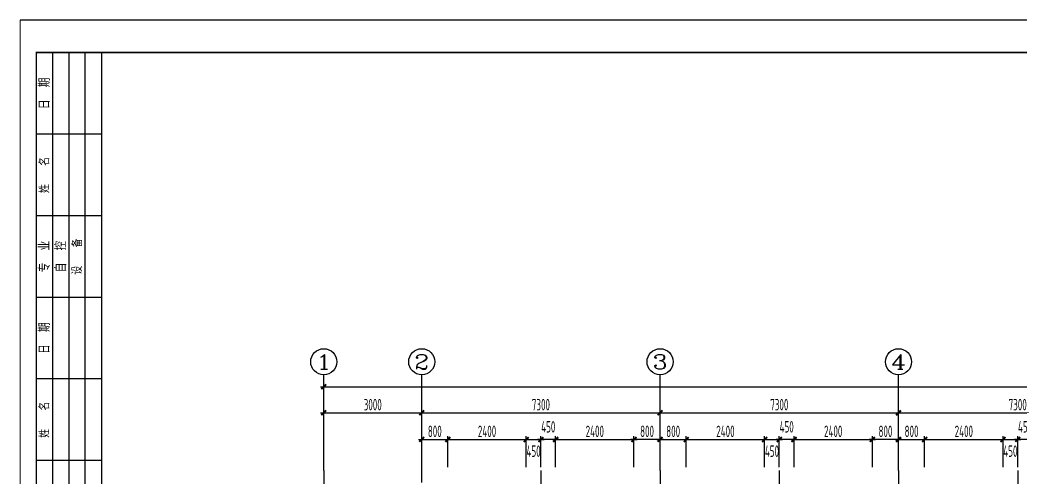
# Model space of a CAD drawing. Extents: x -472319 to -112444, y -516749 to -5704.
# Drawn here: x -311995 to -281344, y -106511 to -92475 of the extents above; entities that cross this region are included whole.
import ezdxf
from ezdxf.enums import TextEntityAlignment as Align

# ---------------------------------------------------------------- set-up
doc = ezdxf.new("R2010")
doc.units = 0
doc.header["$LTSCALE"] = 100
doc.header["$MEASUREMENT"] = 0
doc.linetypes.add('CENTER', pattern=[2, 1.25, -0.25, 0.25, -0.25])
doc.linetypes.add('DOTE', pattern=[2.42, 2, -0.2, 0.02, -0.2])
for name, color, linetype in [('1301', 24, 'Continuous'), ('AXIS', 3, 'Continuous'), ('AXIS_TEXT', 7, 'Continuous'), ('DOTE', 1, 'CENTER'), ('FRAME', 3, 'Continuous'), ('填充', 8, 'Continuous')]:
    doc.layers.add(name, color=color, linetype=linetype)
doc.styles.add('_TCH_AXIS', font='COMPLEX', dxfattribs={"bigfont": 'GBCBIG'})
doc.styles.add('COMPLEX', font='COMPLEX')
doc.styles.add('dxfs', font='txt.shx', dxfattribs={"width": 0.7, "bigfont": 'dxfs.shx'})
doc.styles.add('HZ', font='tssdeng.shx', dxfattribs={"width": 0.6, "height": 350, "bigfont": 'a.shx'})
doc.dimstyles.new('DIMN', dxfattribs={"dimtxt": 350, "dimasz": 150, "dimexe": 100, "dimexo": 100, "dimgap": 75, "dimtad": 1, "dimdec": 0, "dimzin": 0, "dimdsep": 46, "dimtxsty": 'HZ', "dimblk": 'ARCHTICK', "dimcen": 0.09, "dimdle": 100, "dimclrd": 3, "dimclre": 3, "dimclrt": 7, "dimazin": 2, "dimtfac": 1, "dimtdec": 0, "dimtmove": 2, "dimatfit": 3, "dimldrblk": 'ARCHTICK', "dimfxl": 1, "dimtolj": 1, "dimtzin": 0, "dimarcsym": 0})

# ---------------------------------------------------------------- blocks, each defined once
blk = doc.blocks.new('_ArchTick')
at = {"color": 0, "linetype": 'ByBlock', "const_width": 0.4}
blk.add_lwpolyline([(-0.5, -0.5), (0.5, 0.5)], dxfattribs=at)
blk = doc.blocks.new('*D745')
at = {"layer": 'AXIS', "color": 3, "lineweight": -2, "transparency": 16777216}
for p, q in [((-302794, -104513), (-299594, -104513)), ((-302694, -106179), (-302694, -104413)), ((-299694, -106179), (-299694, -104413))]:
    blk.add_line(p, q, dxfattribs=at)
at = {"layer": 'Defpoints', "color": 0, "transparency": 16777216}
for p in [(-299694, -104513), (-302694, -106279), (-299694, -106279)]:
    blk.add_point(p, dxfattribs=at)
at = {"layer": 'AXIS', "color": 3, "lineweight": -2, "transparency": 16777216, "xscale": 150, "yscale": 150, "zscale": 150, "rotation": 180}
blk.add_blockref('_ArchTick', (-302694, -104513), dxfattribs=at)
at = {"layer": 'AXIS', "color": 3, "lineweight": -2, "transparency": 16777216, "xscale": 150, "yscale": 150, "zscale": 150}
blk.add_blockref('_ArchTick', (-299694, -104513), dxfattribs=at)
at = {"layer": 'AXIS', "color": 7, "transparency": 16777216, "insert": (-301194, -104263), "char_height": 350, "attachment_point": 5, "style": 'HZ'}
blk.add_mtext('\\A1;3000', dxfattribs=at)
blk = doc.blocks.new('*D746')
at = {"layer": 'AXIS', "color": 3, "lineweight": -2, "transparency": 16777216}
for p, q in [((-299794, -104513), (-292294, -104513)), ((-299694, -106179), (-299694, -104413)), ((-292394, -106179), (-292394, -104413))]:
    blk.add_line(p, q, dxfattribs=at)
at = {"layer": 'Defpoints', "color": 0, "transparency": 16777216}
for p in [(-292394, -104513), (-299694, -106279), (-292394, -106279)]:
    blk.add_point(p, dxfattribs=at)
at = {"layer": 'AXIS', "color": 3, "lineweight": -2, "transparency": 16777216, "xscale": 150, "yscale": 150, "zscale": 150, "rotation": 180}
blk.add_blockref('_ArchTick', (-299694, -104513), dxfattribs=at)
at = {"layer": 'AXIS', "color": 3, "lineweight": -2, "transparency": 16777216, "xscale": 150, "yscale": 150, "zscale": 150}
blk.add_blockref('_ArchTick', (-292394, -104513), dxfattribs=at)
at = {"layer": 'AXIS', "color": 7, "transparency": 16777216, "insert": (-296044, -104263), "char_height": 350, "attachment_point": 5, "style": 'HZ'}
blk.add_mtext('\\A1;7300', dxfattribs=at)
blk = doc.blocks.new('*D747')
at = {"layer": 'AXIS', "color": 3, "lineweight": -2, "transparency": 16777216}
for p, q in [((-292494, -104513), (-284994, -104513)), ((-292394, -106179), (-292394, -104413)), ((-285094, -106179), (-285094, -104413))]:
    blk.add_line(p, q, dxfattribs=at)
at = {"layer": 'Defpoints', "color": 0, "transparency": 16777216}
for p in [(-285094, -104513), (-292394, -106279), (-285094, -106279)]:
    blk.add_point(p, dxfattribs=at)
at = {"layer": 'AXIS', "color": 3, "lineweight": -2, "transparency": 16777216, "xscale": 150, "yscale": 150, "zscale": 150, "rotation": 180}
blk.add_blockref('_ArchTick', (-292394, -104513), dxfattribs=at)
at = {"layer": 'AXIS', "color": 3, "lineweight": -2, "transparency": 16777216, "xscale": 150, "yscale": 150, "zscale": 150}
blk.add_blockref('_ArchTick', (-285094, -104513), dxfattribs=at)
at = {"layer": 'AXIS', "color": 7, "transparency": 16777216, "insert": (-288744, -104263), "char_height": 350, "attachment_point": 5, "style": 'HZ'}
blk.add_mtext('\\A1;7300', dxfattribs=at)
blk = doc.blocks.new('*D748')
at = {"layer": 'AXIS', "color": 3, "lineweight": -2, "transparency": 16777216}
for p, q in [((-285194, -104513), (-277694, -104513)), ((-285094, -106179), (-285094, -104413)), ((-277794, -106179), (-277794, -104413))]:
    blk.add_line(p, q, dxfattribs=at)
at = {"layer": 'Defpoints', "color": 0, "transparency": 16777216}
for p in [(-277794, -104513), (-285094, -106279), (-277794, -106279)]:
    blk.add_point(p, dxfattribs=at)
at = {"layer": 'AXIS', "color": 3, "lineweight": -2, "transparency": 16777216, "xscale": 150, "yscale": 150, "zscale": 150, "rotation": 180}
blk.add_blockref('_ArchTick', (-285094, -104513), dxfattribs=at)
at = {"layer": 'AXIS', "color": 3, "lineweight": -2, "transparency": 16777216, "xscale": 150, "yscale": 150, "zscale": 150}
blk.add_blockref('_ArchTick', (-277794, -104513), dxfattribs=at)
at = {"layer": 'AXIS', "color": 7, "transparency": 16777216, "insert": (-281444, -104263), "char_height": 350, "attachment_point": 5, "style": 'HZ'}
blk.add_mtext('\\A1;7300', dxfattribs=at)
blk = doc.blocks.new('*D755')
at = {"layer": 'AXIS', "color": 3, "lineweight": -2, "transparency": 16777216}
for p, q in [((-302794, -103713), (-242794, -103713)), ((-302694, -106179), (-302694, -103613)), ((-242894, -106179), (-242894, -103613))]:
    blk.add_line(p, q, dxfattribs=at)
at = {"layer": 'Defpoints', "color": 0, "transparency": 16777216}
for p in [(-242894, -103713), (-302694, -106279), (-242894, -106279)]:
    blk.add_point(p, dxfattribs=at)
at = {"layer": 'AXIS', "color": 3, "lineweight": -2, "transparency": 16777216, "xscale": 150, "yscale": 150, "zscale": 150, "rotation": 180}
blk.add_blockref('_ArchTick', (-302694, -103713), dxfattribs=at)
at = {"layer": 'AXIS', "color": 3, "lineweight": -2, "transparency": 16777216, "xscale": 150, "yscale": 150, "zscale": 150}
blk.add_blockref('_ArchTick', (-242894, -103713), dxfattribs=at)
at = {"layer": 'AXIS', "color": 7, "transparency": 16777216, "insert": (-272794, -103463), "char_height": 350, "attachment_point": 5, "style": 'HZ'}
blk.add_mtext('\\A1;59800', dxfattribs=at)
blk = doc.blocks.new('_AXISO')
blk.add_circle((0, 0), 0.5)
at = {"layer": 'AXIS_TEXT', "style": 'COMPLEX', "width": 1.041667}
blk.add_attdef('A', text='', height=0.56, dxfattribs=at).set_placement((-0.25, -0.28), (0.25, -0.28), align=Align.FIT)
blk = doc.blocks.new('*D822')
at = {"layer": '1301', "color": 3, "lineweight": -2, "transparency": 16777216}
for p, q in [((-280894, -105330), (-281544, -105330)), ((-281444, -106179), (-281444, -105230)), ((-280994, -106179), (-280994, -105230))]:
    blk.add_line(p, q, dxfattribs=at)
at = {"layer": 'Defpoints', "color": 0, "transparency": 16777216}
for p in [(-281444, -105330), (-281444, -106279), (-280994, -106279)]:
    blk.add_point(p, dxfattribs=at)
at = {"layer": '1301', "color": 3, "lineweight": -2, "transparency": 16777216, "xscale": 150, "yscale": 150, "zscale": 150, "rotation": 180}
blk.add_blockref('_ArchTick', (-281444, -105330), dxfattribs=at)
at = {"layer": '1301', "color": 3, "lineweight": -2, "transparency": 16777216, "xscale": 150, "yscale": 150, "zscale": 150}
blk.add_blockref('_ArchTick', (-280994, -105330), dxfattribs=at)
at = {"layer": '1301', "color": 7, "transparency": 16777216, "insert": (-281219, -104943), "char_height": 350, "attachment_point": 5, "style": 'HZ'}
blk.add_mtext('\\A1;450', dxfattribs=at)
blk = doc.blocks.new('*D823')
at = {"layer": '1301', "color": 3, "lineweight": -2, "transparency": 16777216}
for p, q in [((-284394, -105330), (-281794, -105330)), ((-284294, -106179), (-284294, -105230)), ((-281894, -106179), (-281894, -105230))]:
    blk.add_line(p, q, dxfattribs=at)
at = {"layer": 'Defpoints', "color": 0, "transparency": 16777216}
for p in [(-281894, -105330), (-284294, -106279), (-281894, -106279)]:
    blk.add_point(p, dxfattribs=at)
at = {"layer": '1301', "color": 3, "lineweight": -2, "transparency": 16777216, "xscale": 150, "yscale": 150, "zscale": 150, "rotation": 180}
blk.add_blockref('_ArchTick', (-284294, -105330), dxfattribs=at)
at = {"layer": '1301', "color": 3, "lineweight": -2, "transparency": 16777216, "xscale": 150, "yscale": 150, "zscale": 150}
blk.add_blockref('_ArchTick', (-281894, -105330), dxfattribs=at)
at = {"layer": '1301', "color": 7, "transparency": 16777216, "insert": (-283094, -105080), "char_height": 350, "attachment_point": 5, "style": 'HZ'}
blk.add_mtext('\\A1;2400', dxfattribs=at)
blk = doc.blocks.new('*D824')
at = {"layer": '1301', "color": 3, "lineweight": -2, "transparency": 16777216}
for p, q in [((-285194, -105330), (-284194, -105330)), ((-285094, -106179), (-285094, -105230)), ((-284294, -106179), (-284294, -105230))]:
    blk.add_line(p, q, dxfattribs=at)
at = {"layer": 'Defpoints', "color": 0, "transparency": 16777216}
for p in [(-284294, -105330), (-285094, -106279), (-284294, -106279)]:
    blk.add_point(p, dxfattribs=at)
at = {"layer": '1301', "color": 3, "lineweight": -2, "transparency": 16777216, "xscale": 150, "yscale": 150, "zscale": 150, "rotation": 180}
blk.add_blockref('_ArchTick', (-285094, -105330), dxfattribs=at)
at = {"layer": '1301', "color": 3, "lineweight": -2, "transparency": 16777216, "xscale": 150, "yscale": 150, "zscale": 150}
blk.add_blockref('_ArchTick', (-284294, -105330), dxfattribs=at)
at = {"layer": '1301', "color": 7, "transparency": 16777216, "insert": (-284694, -105080), "char_height": 350, "attachment_point": 5, "style": 'HZ'}
blk.add_mtext('\\A1;800', dxfattribs=at)
blk = doc.blocks.new('*D825')
at = {"layer": '1301', "color": 3, "lineweight": -2, "transparency": 16777216}
for p, q in [((-281994, -105330), (-281344, -105330)), ((-281894, -106179), (-281894, -105230)), ((-281444, -106179), (-281444, -105230))]:
    blk.add_line(p, q, dxfattribs=at)
at = {"layer": 'Defpoints', "color": 0, "transparency": 16777216}
for p in [(-281444, -105330), (-281894, -106279), (-281444, -106279)]:
    blk.add_point(p, dxfattribs=at)
at = {"layer": '1301', "color": 3, "lineweight": -2, "transparency": 16777216, "xscale": 150, "yscale": 150, "zscale": 150, "rotation": 180}
blk.add_blockref('_ArchTick', (-281894, -105330), dxfattribs=at)
at = {"layer": '1301', "color": 3, "lineweight": -2, "transparency": 16777216, "xscale": 150, "yscale": 150, "zscale": 150}
blk.add_blockref('_ArchTick', (-281444, -105330), dxfattribs=at)
at = {"layer": '1301', "color": 7, "transparency": 16777216, "insert": (-281669, -105688), "char_height": 350, "attachment_point": 5, "style": 'HZ'}
blk.add_mtext('\\A1;450', dxfattribs=at)
blk = doc.blocks.new('*D838')
at = {"layer": '1301', "color": 3, "lineweight": -2, "transparency": 16777216}
for p, q in [((-284994, -105331), (-285994, -105331)), ((-285894, -106179), (-285894, -105231)), ((-285094, -106179), (-285094, -105231))]:
    blk.add_line(p, q, dxfattribs=at)
at = {"layer": 'Defpoints', "color": 0, "transparency": 16777216}
for p in [(-285894, -105331), (-285894, -106279), (-285094, -106279)]:
    blk.add_point(p, dxfattribs=at)
at = {"layer": '1301', "color": 3, "lineweight": -2, "transparency": 16777216, "xscale": 150, "yscale": 150, "zscale": 150, "rotation": 180}
blk.add_blockref('_ArchTick', (-285894, -105331), dxfattribs=at)
at = {"layer": '1301', "color": 3, "lineweight": -2, "transparency": 16777216, "xscale": 150, "yscale": 150, "zscale": 150}
blk.add_blockref('_ArchTick', (-285094, -105331), dxfattribs=at)
at = {"layer": '1301', "color": 7, "transparency": 16777216, "insert": (-285494, -105081), "char_height": 350, "attachment_point": 5, "style": 'HZ'}
blk.add_mtext('\\A1;800', dxfattribs=at)
blk = doc.blocks.new('*D839')
at = {"layer": '1301', "color": 3, "lineweight": -2, "transparency": 16777216}
for p, q in [((-288194, -105331), (-288844, -105331)), ((-288744, -106179), (-288744, -105231)), ((-288294, -106179), (-288294, -105231))]:
    blk.add_line(p, q, dxfattribs=at)
at = {"layer": 'Defpoints', "color": 0, "transparency": 16777216}
for p in [(-288744, -105331), (-288744, -106279), (-288294, -106279)]:
    blk.add_point(p, dxfattribs=at)
at = {"layer": '1301', "color": 3, "lineweight": -2, "transparency": 16777216, "xscale": 150, "yscale": 150, "zscale": 150, "rotation": 180}
blk.add_blockref('_ArchTick', (-288744, -105331), dxfattribs=at)
at = {"layer": '1301', "color": 3, "lineweight": -2, "transparency": 16777216, "xscale": 150, "yscale": 150, "zscale": 150}
blk.add_blockref('_ArchTick', (-288294, -105331), dxfattribs=at)
at = {"layer": '1301', "color": 7, "transparency": 16777216, "insert": (-288519, -104943), "char_height": 350, "attachment_point": 5, "style": 'HZ'}
blk.add_mtext('\\A1;450', dxfattribs=at)
blk = doc.blocks.new('*D840')
at = {"layer": '1301', "color": 3, "lineweight": -2, "transparency": 16777216}
for p, q in [((-291694, -105331), (-289094, -105331)), ((-291594, -106179), (-291594, -105231)), ((-289194, -106179), (-289194, -105231))]:
    blk.add_line(p, q, dxfattribs=at)
at = {"layer": 'Defpoints', "color": 0, "transparency": 16777216}
for p in [(-289194, -105331), (-291594, -106279), (-289194, -106279)]:
    blk.add_point(p, dxfattribs=at)
at = {"layer": '1301', "color": 3, "lineweight": -2, "transparency": 16777216, "xscale": 150, "yscale": 150, "zscale": 150, "rotation": 180}
blk.add_blockref('_ArchTick', (-291594, -105331), dxfattribs=at)
at = {"layer": '1301', "color": 3, "lineweight": -2, "transparency": 16777216, "xscale": 150, "yscale": 150, "zscale": 150}
blk.add_blockref('_ArchTick', (-289194, -105331), dxfattribs=at)
at = {"layer": '1301', "color": 7, "transparency": 16777216, "insert": (-290394, -105081), "char_height": 350, "attachment_point": 5, "style": 'HZ'}
blk.add_mtext('\\A1;2400', dxfattribs=at)
blk = doc.blocks.new('*D841')
at = {"layer": '1301', "color": 3, "lineweight": -2, "transparency": 16777216}
for p, q in [((-292494, -105331), (-291494, -105331)), ((-292394, -106179), (-292394, -105231)), ((-291594, -106179), (-291594, -105231))]:
    blk.add_line(p, q, dxfattribs=at)
at = {"layer": 'Defpoints', "color": 0, "transparency": 16777216}
for p in [(-291594, -105331), (-292394, -106279), (-291594, -106279)]:
    blk.add_point(p, dxfattribs=at)
at = {"layer": '1301', "color": 3, "lineweight": -2, "transparency": 16777216, "xscale": 150, "yscale": 150, "zscale": 150, "rotation": 180}
blk.add_blockref('_ArchTick', (-292394, -105331), dxfattribs=at)
at = {"layer": '1301', "color": 3, "lineweight": -2, "transparency": 16777216, "xscale": 150, "yscale": 150, "zscale": 150}
blk.add_blockref('_ArchTick', (-291594, -105331), dxfattribs=at)
at = {"layer": '1301', "color": 7, "transparency": 16777216, "insert": (-291994, -105081), "char_height": 350, "attachment_point": 5, "style": 'HZ'}
blk.add_mtext('\\A1;800', dxfattribs=at)
blk = doc.blocks.new('*D842')
at = {"layer": '1301', "color": 3, "lineweight": -2, "transparency": 16777216}
for p, q in [((-289294, -105331), (-288644, -105331)), ((-289194, -106179), (-289194, -105231)), ((-288744, -106179), (-288744, -105231))]:
    blk.add_line(p, q, dxfattribs=at)
at = {"layer": 'Defpoints', "color": 0, "transparency": 16777216}
for p in [(-288744, -105331), (-289194, -106279), (-288744, -106279)]:
    blk.add_point(p, dxfattribs=at)
at = {"layer": '1301', "color": 3, "lineweight": -2, "transparency": 16777216, "xscale": 150, "yscale": 150, "zscale": 150, "rotation": 180}
blk.add_blockref('_ArchTick', (-289194, -105331), dxfattribs=at)
at = {"layer": '1301', "color": 3, "lineweight": -2, "transparency": 16777216, "xscale": 150, "yscale": 150, "zscale": 150}
blk.add_blockref('_ArchTick', (-288744, -105331), dxfattribs=at)
at = {"layer": '1301', "color": 7, "transparency": 16777216, "insert": (-288969, -105689), "char_height": 350, "attachment_point": 5, "style": 'HZ'}
blk.add_mtext('\\A1;450', dxfattribs=at)
blk = doc.blocks.new('*D843')
at = {"layer": '1301', "color": 3, "lineweight": -2, "transparency": 16777216}
for p, q in [((-292294, -105331), (-293294, -105331)), ((-293194, -106179), (-293194, -105231)), ((-292394, -106179), (-292394, -105231))]:
    blk.add_line(p, q, dxfattribs=at)
at = {"layer": 'Defpoints', "color": 0, "transparency": 16777216}
for p in [(-293194, -105331), (-293194, -106279), (-292394, -106279)]:
    blk.add_point(p, dxfattribs=at)
at = {"layer": '1301', "color": 3, "lineweight": -2, "transparency": 16777216, "xscale": 150, "yscale": 150, "zscale": 150, "rotation": 180}
blk.add_blockref('_ArchTick', (-293194, -105331), dxfattribs=at)
at = {"layer": '1301', "color": 3, "lineweight": -2, "transparency": 16777216, "xscale": 150, "yscale": 150, "zscale": 150}
blk.add_blockref('_ArchTick', (-292394, -105331), dxfattribs=at)
at = {"layer": '1301', "color": 7, "transparency": 16777216, "insert": (-292794, -105081), "char_height": 350, "attachment_point": 5, "style": 'HZ'}
blk.add_mtext('\\A1;800', dxfattribs=at)
blk = doc.blocks.new('*D844')
at = {"layer": '1301', "color": 3, "lineweight": -2, "transparency": 16777216}
for p, q in [((-295494, -105331), (-296144, -105331)), ((-296044, -106179), (-296044, -105231)), ((-295594, -106179), (-295594, -105231))]:
    blk.add_line(p, q, dxfattribs=at)
at = {"layer": 'Defpoints', "color": 0, "transparency": 16777216}
for p in [(-296044, -105331), (-296044, -106279), (-295594, -106279)]:
    blk.add_point(p, dxfattribs=at)
at = {"layer": '1301', "color": 3, "lineweight": -2, "transparency": 16777216, "xscale": 150, "yscale": 150, "zscale": 150, "rotation": 180}
blk.add_blockref('_ArchTick', (-296044, -105331), dxfattribs=at)
at = {"layer": '1301', "color": 3, "lineweight": -2, "transparency": 16777216, "xscale": 150, "yscale": 150, "zscale": 150}
blk.add_blockref('_ArchTick', (-295594, -105331), dxfattribs=at)
at = {"layer": '1301', "color": 7, "transparency": 16777216, "insert": (-295819, -104943), "char_height": 350, "attachment_point": 5, "style": 'HZ'}
blk.add_mtext('\\A1;450', dxfattribs=at)
blk = doc.blocks.new('*D845')
at = {"layer": '1301', "color": 3, "lineweight": -2, "transparency": 16777216}
for p, q in [((-298994, -105331), (-296394, -105331)), ((-298894, -106179), (-298894, -105231)), ((-296494, -106179), (-296494, -105231))]:
    blk.add_line(p, q, dxfattribs=at)
at = {"layer": 'Defpoints', "color": 0, "transparency": 16777216}
for p in [(-296494, -105331), (-298894, -106279), (-296494, -106279)]:
    blk.add_point(p, dxfattribs=at)
at = {"layer": '1301', "color": 3, "lineweight": -2, "transparency": 16777216, "xscale": 150, "yscale": 150, "zscale": 150, "rotation": 180}
blk.add_blockref('_ArchTick', (-298894, -105331), dxfattribs=at)
at = {"layer": '1301', "color": 3, "lineweight": -2, "transparency": 16777216, "xscale": 150, "yscale": 150, "zscale": 150}
blk.add_blockref('_ArchTick', (-296494, -105331), dxfattribs=at)
at = {"layer": '1301', "color": 7, "transparency": 16777216, "insert": (-297694, -105081), "char_height": 350, "attachment_point": 5, "style": 'HZ'}
blk.add_mtext('\\A1;2400', dxfattribs=at)
blk = doc.blocks.new('*D846')
at = {"layer": '1301', "color": 3, "lineweight": -2, "transparency": 16777216}
for p, q in [((-299794, -105331), (-298794, -105331)), ((-299694, -106179), (-299694, -105231)), ((-298894, -106179), (-298894, -105231))]:
    blk.add_line(p, q, dxfattribs=at)
at = {"layer": 'Defpoints', "color": 0, "transparency": 16777216}
for p in [(-298894, -105331), (-299694, -106279), (-298894, -106279)]:
    blk.add_point(p, dxfattribs=at)
at = {"layer": '1301', "color": 3, "lineweight": -2, "transparency": 16777216, "xscale": 150, "yscale": 150, "zscale": 150, "rotation": 180}
blk.add_blockref('_ArchTick', (-299694, -105331), dxfattribs=at)
at = {"layer": '1301', "color": 3, "lineweight": -2, "transparency": 16777216, "xscale": 150, "yscale": 150, "zscale": 150}
blk.add_blockref('_ArchTick', (-298894, -105331), dxfattribs=at)
at = {"layer": '1301', "color": 7, "transparency": 16777216, "insert": (-299294, -105081), "char_height": 350, "attachment_point": 5, "style": 'HZ'}
blk.add_mtext('\\A1;800', dxfattribs=at)
blk = doc.blocks.new('*D847')
at = {"layer": '1301', "color": 3, "lineweight": -2, "transparency": 16777216}
for p, q in [((-296594, -105331), (-295944, -105331)), ((-296494, -106179), (-296494, -105231)), ((-296044, -106179), (-296044, -105231))]:
    blk.add_line(p, q, dxfattribs=at)
at = {"layer": 'Defpoints', "color": 0, "transparency": 16777216}
for p in [(-296044, -105331), (-296494, -106279), (-296044, -106279)]:
    blk.add_point(p, dxfattribs=at)
at = {"layer": '1301', "color": 3, "lineweight": -2, "transparency": 16777216, "xscale": 150, "yscale": 150, "zscale": 150, "rotation": 180}
blk.add_blockref('_ArchTick', (-296494, -105331), dxfattribs=at)
at = {"layer": '1301', "color": 3, "lineweight": -2, "transparency": 16777216, "xscale": 150, "yscale": 150, "zscale": 150}
blk.add_blockref('_ArchTick', (-296044, -105331), dxfattribs=at)
at = {"layer": '1301', "color": 7, "transparency": 16777216, "insert": (-296269, -105689), "char_height": 350, "attachment_point": 5, "style": 'HZ'}
blk.add_mtext('\\A1;450', dxfattribs=at)
blk = doc.blocks.new('*D1265')
at = {"layer": '1301', "color": 3, "lineweight": -2, "transparency": 16777216}
for p, q in [((-288394, -105331), (-285794, -105331)), ((-288294, -106179), (-288294, -105231)), ((-285894, -106179), (-285894, -105231))]:
    blk.add_line(p, q, dxfattribs=at)
at = {"layer": 'Defpoints', "color": 0, "transparency": 16777216}
for p in [(-285894, -105331), (-288294, -106279), (-285894, -106279)]:
    blk.add_point(p, dxfattribs=at)
at = {"layer": '1301', "color": 3, "lineweight": -2, "transparency": 16777216, "xscale": 150, "yscale": 150, "zscale": 150, "rotation": 180}
blk.add_blockref('_ArchTick', (-288294, -105331), dxfattribs=at)
at = {"layer": '1301', "color": 3, "lineweight": -2, "transparency": 16777216, "xscale": 150, "yscale": 150, "zscale": 150}
blk.add_blockref('_ArchTick', (-285894, -105331), dxfattribs=at)
at = {"layer": '1301', "color": 7, "transparency": 16777216, "insert": (-287094, -105081), "char_height": 350, "attachment_point": 5, "style": 'HZ'}
blk.add_mtext('\\A1;2400', dxfattribs=at)
blk = doc.blocks.new('*D1266')
at = {"layer": '1301', "color": 3, "lineweight": -2, "transparency": 16777216}
for p, q in [((-295694, -105331), (-293094, -105331)), ((-295594, -106179), (-295594, -105231)), ((-293194, -106179), (-293194, -105231))]:
    blk.add_line(p, q, dxfattribs=at)
at = {"layer": 'Defpoints', "color": 0, "transparency": 16777216}
for p in [(-293194, -105331), (-295594, -106279), (-293194, -106279)]:
    blk.add_point(p, dxfattribs=at)
at = {"layer": '1301', "color": 3, "lineweight": -2, "transparency": 16777216, "xscale": 150, "yscale": 150, "zscale": 150, "rotation": 180}
blk.add_blockref('_ArchTick', (-295594, -105331), dxfattribs=at)
at = {"layer": '1301', "color": 3, "lineweight": -2, "transparency": 16777216, "xscale": 150, "yscale": 150, "zscale": 150}
blk.add_blockref('_ArchTick', (-293194, -105331), dxfattribs=at)
at = {"layer": '1301', "color": 7, "transparency": 16777216, "insert": (-294394, -105081), "char_height": 350, "attachment_point": 5, "style": 'HZ'}
blk.add_mtext('\\A1;2400', dxfattribs=at)
blk = doc.blocks.new('A$C20674F94')
at = {"layer": 'FRAME', "lineweight": 18}
blk.add_line((0, 59400), (0, 0), dxfattribs=at)
at = {"layer": 'FRAME'}
for p, q in [((84100, 59400), (0, 59400)), ((2500, 58400), (2500, 1000)), ((83100, 58400), (2500, 58400))]:
    blk.add_line(p, q, dxfattribs=at)
at = {"layer": 'FRAME', "const_width": 50}
for points in [[(2500, 58400), (500, 58400), (500, 35900), (2500, 35900)], [(2500, 58400), (83100, 58400), (83100, 1000), (2500, 1000), (2500, 58400)]]:
    blk.add_lwpolyline(points, dxfattribs=at)
at = {"layer": 'FRAME'}
for points in [[(1000, 35900), (1000, 58400)], [(1500, 35900), (1500, 58400)], [(2000, 35900), (2000, 58400)], [(2500, 55900), (500, 55900)], [(2500, 53400), (500, 53400)], [(2500, 50900), (500, 50900)], [(2500, 48400), (500, 48400)], [(2500, 45900), (500, 45900)]]:
    blk.add_lwpolyline(points, dxfattribs=at)
at = {"layer": 'FRAME', "char_height": 300, "attachment_point": 5, "rotation": 90, "style": 'dxfs'}
for s, insert, width in [('{\\f宋体|b0|i0|c134|p2;日\\Ftxt.shx,dxfs.shx|c134;  \\f宋体|b0|i0|c134|p2;期}', (750, 57150), 1132.5), ('姓   名', (750, 54650), 1185), ('{\\f宋体|b0|i0|c134|p2;专\\Ftxt.shx,dxfs.shx|c134;  \\f宋体|b0|i0|c134|p2;业}', (750, 52150), 1203.38), ('{\\f宋体|b0|i0|c134|p2;自\\Ftxt.shx,dxfs.shx|c134;  \\f宋体|b0|i0|c134|p2;控}', (1250, 52150), 1148.25), ('设   备', (1750, 52150), 1227), ('{\\f宋体|b0|i0|c134|p2;日\\Ftxt.shx,dxfs.shx|c134;  \\f宋体|b0|i0|c134|p2;期}', (750, 49650), 1132.5), ('姓   名', (750, 47150), 1185)]:
    blk.add_mtext(s, dxfattribs=dict(at, insert=insert, width=width))

msp = doc.modelspace()

# ---------------------------------------------------------------- linework, layer by layer
at = {"layer": 'AXIS'}
for p, q in [((-302693.829, -106279.242), (-302693.829, -103348.447)), ((-299693.829, -106279.242), (-299693.829, -103348.447)), ((-292393.829, -106279.242), (-292393.829, -103348.447)), ((-285093.829, -106279.242), (-285093.829, -103348.447))]:
    msp.add_line(p, q, dxfattribs=at)
at = {"layer": 'DOTE', "linetype": 'DOTE', "ltscale": 10}
for p, q in [((-302693.829, -106279.242), (-302693.829, -128429.282)), ((-299693.829, -128429.282), (-299693.829, -106279.242)), ((-296043.829, -106279.242), (-296043.829, -128429.282)), ((-292393.829, -106279.242), (-292393.829, -128429.282)), ((-288743.829, -106279.242), (-288743.829, -128429.282)), ((-285093.829, -106279.242), (-285093.829, -128429.282)), ((-281443.829, -106279.242), (-281443.829, -128429.282))]:
    msp.add_line(p, q, dxfattribs=at)

# ---------------------------------------------------------------- block references
at = {"layer": 'AXIS'}
ref = msp.add_blockref('_AXISO', (-302693.829, -102948.447), dxfattribs=dict(at, xscale=800, yscale=800, zscale=800))
ref.add_attrib('A', '1', dxfattribs={"layer": 'AXIS_TEXT', "height": 452.548, "style": '_TCH_AXIS', "width": 2.333333}).set_placement((-302920.103, -103174.721), (-302467.554, -103174.721), align=Align.FIT)
ref = msp.add_blockref('_AXISO', (-299693.829, -102948.447), dxfattribs=dict(at, xscale=800, yscale=800, zscale=800))
ref.add_attrib('A', '2', dxfattribs={"layer": 'AXIS_TEXT', "height": 452.548, "style": '_TCH_AXIS', "width": 1.5}).set_placement((-299920.103, -103174.721), (-299467.554, -103174.721), align=Align.FIT)
ref = msp.add_blockref('_AXISO', (-292393.829, -102948.447), dxfattribs=dict(at, xscale=800, yscale=800, zscale=800))
ref.add_attrib('A', '3', dxfattribs={"layer": 'AXIS_TEXT', "height": 452.548, "style": '_TCH_AXIS', "width": 1.5}).set_placement((-292620.103, -103174.721), (-292167.554, -103174.721), align=Align.FIT)
ref = msp.add_blockref('_AXISO', (-285093.829, -102948.447), dxfattribs=dict(at, xscale=800, yscale=800, zscale=800))
ref.add_attrib('A', '4', dxfattribs={"layer": 'AXIS_TEXT', "height": 452.548, "style": '_TCH_AXIS', "width": 1.3125}).set_placement((-285320.103, -103174.721), (-284867.554, -103174.721), align=Align.FIT)
at = {"layer": '填充'}
msp.add_blockref('A$C20674F94', (-311995, -151874.5), dxfattribs=at)

# ---------------------------------------------------------------- dimensions: what is measured, and where the dimension line sits
at = {"layer": '1301', "color": 7}
for base, p1, p2, picture, middle in [((-296043.829, -105330.5), (-295593.829, -106279.242), (-296043.829, -106279.242), '*D844', (-295818.829, -104943)), ((-288743.829, -105330.5), (-288293.829, -106279.242), (-288743.829, -106279.242), '*D839', (-288518.829, -104943)), ((-281443.829, -105330.5), (-280993.829, -106279.242), (-281443.829, -106279.242), '*D822', (-281218.829, -104943)), ((-293193.829, -105330.5), (-292393.829, -106279.242), (-293193.829, -106279.242), '*D843', (-292793.829, -105080.5)), ((-285893.829, -105330.5), (-285093.829, -106279.242), (-285893.829, -106279.242), '*D838', (-285493.829, -105080.5))]:
    dim = msp.add_linear_dim(base=base, p1=p1, p2=p2, dimstyle='DIMN', override={"dimfxl": 100}, dxfattribs=at)
    dim.commit()
    dim.dimension.update_dxf_attribs({"geometry": picture, "text_midpoint": middle})
for base, p1, p2, picture, middle in [((-298893.829, -105330.5), (-299693.829, -106279.242), (-298893.829, -106279.242), '*D846', (-299293.829, -105080.5)), ((-296493.829, -105330.5), (-298893.829, -106279.242), (-296493.829, -106279.242), '*D845', (-297693.829, -105080.5)), ((-293193.829, -105330.5), (-295593.829, -106279.242), (-293193.829, -106279.242), '*D1266', (-294393.829, -105080.5)), ((-291593.829, -105330.5), (-292393.829, -106279.242), (-291593.829, -106279.242), '*D841', (-291993.829, -105080.5)), ((-289193.829, -105330.5), (-291593.829, -106279.242), (-289193.829, -106279.242), '*D840', (-290393.829, -105080.5)), ((-285893.829, -105330.5), (-288293.829, -106279.242), (-285893.829, -106279.242), '*D1265', (-287093.829, -105080.5)), ((-284293.829, -105330.5), (-285093.829, -106279.242), (-284293.829, -106279.242), '*D824', (-284693.829, -105080.5)), ((-281893.829, -105330.5), (-284293.829, -106279.242), (-281893.829, -106279.242), '*D823', (-283093.829, -105080.5))]:
    dim = msp.add_linear_dim(base=base, p1=p1, p2=p2, angle=180, dimstyle='DIMN', override={"dimfxl": 100}, dxfattribs=at)
    dim.commit()
    dim.dimension.update_dxf_attribs({"geometry": picture, "text_midpoint": middle})
for base, p1, p2, picture, middle in [((-296043.829, -105330.5), (-296493.829, -106279.242), (-296043.829, -106279.242), '*D847', (-296268.829, -105688.5)), ((-288743.829, -105330.5), (-289193.829, -106279.242), (-288743.829, -106279.242), '*D842', (-288968.829, -105688.5)), ((-281443.829, -105330.5), (-281893.829, -106279.242), (-281443.829, -106279.242), '*D825', (-281668.829, -105688.5))]:
    dim = msp.add_linear_dim(base=base, p1=p1, p2=p2, angle=180, dimstyle='DIMN', override={"dimfxl": 100}, dxfattribs=at)
    dim.commit()
    dim.dimension.update_dxf_attribs({"geometry": picture, "text_midpoint": middle, "dimtype": 160})
at = {"layer": 'AXIS'}
for p1, p2, distance, picture, middle in [((-302693.829, -106279.242), (-242893.829, -106279.242), 2566.5, '*D755', (-272793.829, -103462.742)), ((-302693.829, -106279.242), (-299693.829, -106279.242), 1766.5, '*D745', (-301193.829, -104262.742)), ((-299693.829, -106279.242), (-292393.829, -106279.242), 1766.5, '*D746', (-296043.829, -104262.742)), ((-292393.829, -106279.242), (-285093.829, -106279.242), 1766.5, '*D747', (-288743.829, -104262.742)), ((-285093.829, -106279.242), (-277793.829, -106279.242), 1766.5, '*D748', (-281443.829, -104262.742))]:
    dim = msp.add_aligned_dim(p1=p1, p2=p2, distance=distance, dimstyle='DIMN', dxfattribs=at)
    dim.commit()
    dim.dimension.update_dxf_attribs({"geometry": picture, "text_midpoint": middle})

doc.saveas('drawing.dxf')
